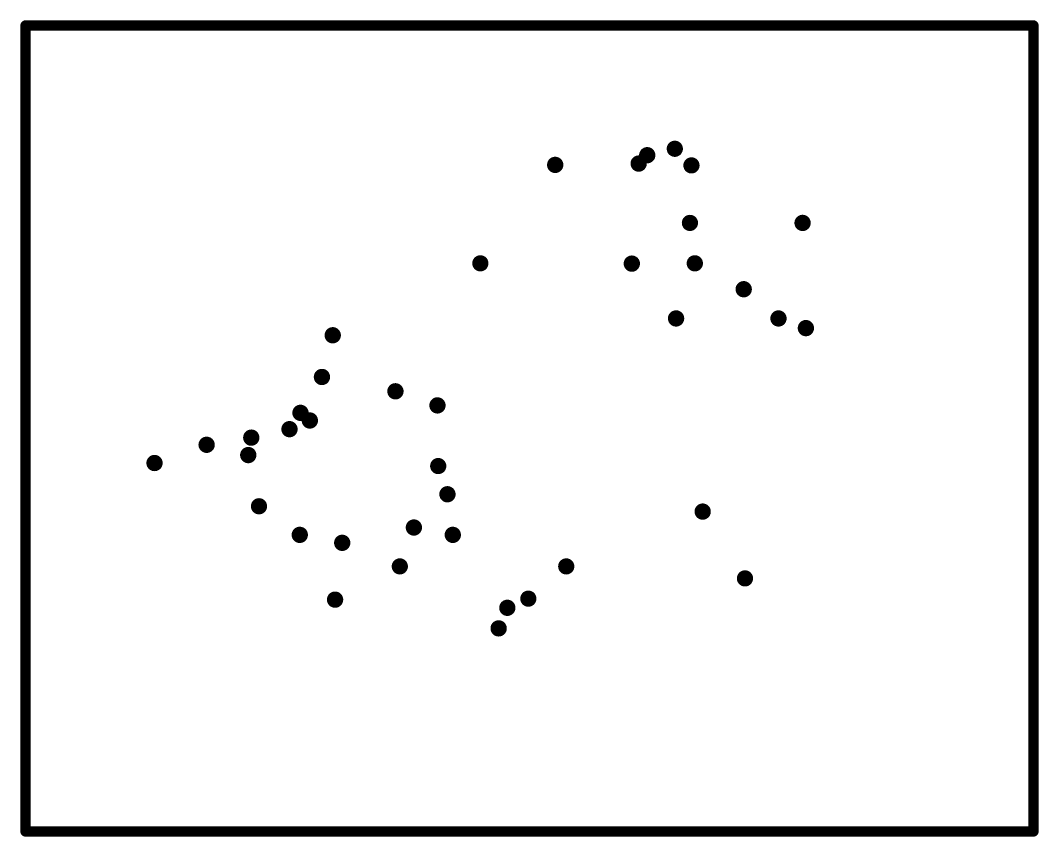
# Model space of a CAD drawing. Header units: millimetres. Extents: x -578 to 740, y 82 to 629.
# Drawn here: x -577.8 to -476.8, y 548.2 to 629.2 of the extents above; entities that cross this region are included whole.
import ezdxf

# ---------------------------------------------------------------- set-up
doc = ezdxf.new("R2010")
doc.units = ezdxf.units.MM
doc.header["$LTSCALE"] = 0.5
for name, color, linetype in [('BottomSolder', 6, 'Continuous'), ('InternalPlane1', 76, 'Continuous'), ('InternalPlane2', 16, 'Continuous'), ('MultiLayer', 9, 'Continuous')]:
    doc.layers.add(name, color=color, linetype=linetype)

msp = doc.modelspace()

# ---------------------------------------------------------------- linework, layer by layer
at = {"layer": 'BottomSolder', "const_width": 0.602}
for points in [[(-515.93, 615.81, 1), (-515.33, 615.81, 1)], [(-513.2, 616.45, 1), (-512.6, 616.45, 1)], [(-525.06, 614.85, 1), (-524.46, 614.85, 1)], [(-516.78, 614.98, 1), (-516.18, 614.98, 1)], [(-511.55, 614.8, 1), (-510.95, 614.8, 1)], [(-511.7, 609.09, 1), (-511.1, 609.09, 1)], [(-500.53, 609.09, 1), (-499.93, 609.09, 1)], [(-532.49, 605.08, 1), (-531.89, 605.08, 1)], [(-517.47, 605.05, 1), (-516.87, 605.05, 1)], [(-511.22, 605.08, 1), (-510.61, 605.08, 1)], [(-506.37, 602.51, 1), (-505.77, 602.51, 1)], [(-513.07, 599.61, 1), (-512.47, 599.61, 1)], [(-502.92, 599.61, 1), (-502.31, 599.61, 1)], [(-500.2, 598.65, 1), (-499.6, 598.65, 1)], [(-547.14, 597.94, 1), (-546.53, 597.94, 1)], [(-548.2, 593.8, 1), (-547.6, 593.8, 1)], [(-540.91, 592.38, 1), (-540.31, 592.38, 1)], [(-536.75, 590.98, 1), (-536.15, 590.98, 1)], [(-550.34, 590.24, 1), (-549.73, 590.24, 1)], [(-549.41, 589.48, 1), (-548.81, 589.48, 1)], [(-551.43, 588.62, 1), (-550.83, 588.62, 1)], [(-555.21, 587.78, 1), (-554.61, 587.78, 1)], [(-559.64, 587.07, 1), (-559.04, 587.07, 1)], [(-555.51, 586.05, 1), (-554.91, 586.05, 1)], [(-564.81, 585.26, 1), (-564.21, 585.26, 1)], [(-536.67, 584.96, 1), (-536.07, 584.96, 1)], [(-535.76, 582.16, 1), (-535.16, 582.16, 1)], [(-554.45, 580.97, 1), (-553.85, 580.97, 1)], [(-510.43, 580.44, 1), (-509.83, 580.44, 1)], [(-539.08, 578.86, 1), (-538.48, 578.86, 1)], [(-550.41, 578.13, 1), (-549.81, 578.13, 1)], [(-546.2, 577.34, 1), (-545.59, 577.34, 1)], [(-535.22, 578.13, 1), (-534.62, 578.13, 1)], [(-540.48, 575, 1), (-539.88, 575, 1)], [(-523.97, 575, 1), (-523.37, 575, 1)], [(-506.24, 573.81, 1), (-505.64, 573.81, 1)], [(-546.91, 571.7, 1), (-546.31, 571.7, 1)], [(-527.73, 571.8, 1), (-527.13, 571.8, 1)], [(-529.81, 570.89, 1), (-529.21, 570.89, 1)], [(-530.68, 568.85, 1), (-530.08, 568.85, 1)]]:
    msp.add_lwpolyline(points, format="xyb", close=True, dxfattribs=at)
at = {"layer": 'InternalPlane1'}
for points, const_width in [([(-577.57, 628.69, 1), (-577.06, 628.69, 1)], 0.508), ([(-577.57, 628.69, 1), (-577.06, 628.69, 1)], 0.508), ([(-513.3, 616.45, 1), (-512.5, 616.45, 1)], 0.808), ([(-516.04, 615.81, 1), (-515.23, 615.81, 1)], 0.808), ([(-525.17, 614.85, 1), (-524.36, 614.85, 1)], 0.808), ([(-516.89, 614.98, 1), (-516.08, 614.98, 1)], 0.808), ([(-511.65, 614.8, 1), (-510.85, 614.8, 1)], 0.808), ([(-511.8, 609.09, 1), (-511, 609.09, 1)], 0.808), ([(-500.63, 609.09, 1), (-499.82, 609.09, 1)], 0.808), ([(-532.59, 605.08, 1), (-531.79, 605.08, 1)], 0.808), ([(-517.57, 605.05, 1), (-516.76, 605.05, 1)], 0.808), ([(-511.32, 605.08, 1), (-510.51, 605.08, 1)], 0.808), ([(-506.47, 602.51, 1), (-505.66, 602.51, 1)], 0.808), ([(-513.18, 599.61, 1), (-512.37, 599.61, 1)], 0.808), ([(-503.02, 599.61, 1), (-502.21, 599.61, 1)], 0.808), ([(-500.3, 598.65, 1), (-499.49, 598.65, 1)], 0.808), ([(-547.24, 597.94, 1), (-546.43, 597.94, 1)], 0.808), ([(-548.31, 593.8, 1), (-547.5, 593.8, 1)], 0.808), ([(-541.02, 592.38, 1), (-540.21, 592.38, 1)], 0.808), ([(-550.44, 590.24, 1), (-549.63, 590.24, 1)], 0.808), ([(-536.85, 590.98, 1), (-536.04, 590.98, 1)], 0.808), ([(-549.51, 589.48, 1), (-548.7, 589.48, 1)], 0.808), ([(-551.53, 588.62, 1), (-550.72, 588.62, 1)], 0.808), ([(-555.32, 587.78, 1), (-554.51, 587.78, 1)], 0.808), ([(-559.75, 587.07, 1), (-558.94, 587.07, 1)], 0.808), ([(-564.92, 585.26, 1), (-564.11, 585.26, 1)], 0.808), ([(-555.62, 586.05, 1), (-554.81, 586.05, 1)], 0.808), ([(-536.77, 584.96, 1), (-535.97, 584.96, 1)], 0.808), ([(-535.86, 582.16, 1), (-535.05, 582.16, 1)], 0.808), ([(-554.55, 580.97, 1), (-553.75, 580.97, 1)], 0.808), ([(-510.54, 580.44, 1), (-509.73, 580.44, 1)], 0.808), ([(-550.51, 578.13, 1), (-549.7, 578.13, 1)], 0.808), ([(-539.19, 578.86, 1), (-538.38, 578.86, 1)], 0.808), ([(-535.33, 578.13, 1), (-534.52, 578.13, 1)], 0.808), ([(-546.3, 577.34, 1), (-545.49, 577.34, 1)], 0.808), ([(-540.58, 575, 1), (-539.78, 575, 1)], 0.808), ([(-524.07, 575, 1), (-523.27, 575, 1)], 0.808), ([(-506.34, 573.81, 1), (-505.54, 573.81, 1)], 0.808), ([(-547.01, 571.7, 1), (-546.2, 571.7, 1)], 0.808), ([(-527.83, 571.8, 1), (-527.03, 571.8, 1)], 0.808), ([(-529.92, 570.89, 1), (-529.11, 570.89, 1)], 0.808), ([(-530.78, 568.85, 1), (-529.97, 568.85, 1)], 0.808), ([(-477.57, 548.69, 1), (-477.06, 548.69, 1)], 0.508), ([(-477.57, 548.69, 1), (-477.06, 548.69, 1)], 0.508)]:
    msp.add_lwpolyline(points, format="xyb", close=True, dxfattribs=dict(at, const_width=const_width))
at = {"layer": 'InternalPlane2', "const_width": 1.02}
for points in [[(-577.32, 548.69), (-577.32, 628.69)], [(-577.32, 628.69), (-477.32, 628.69)], [(-477.32, 548.69), (-477.32, 628.69)], [(-577.32, 548.69), (-477.32, 548.69)]]:
    msp.add_lwpolyline(points, dxfattribs=at)
at = {"layer": 'InternalPlane2'}
for points, const_width in [([(-577.57, 628.69, 1), (-577.06, 628.69, 1)], 0.508), ([(-577.57, 628.69, 1), (-577.06, 628.69, 1)], 0.508), ([(-477.57, 628.69, 1), (-477.06, 628.69, 1)], 0.508), ([(-477.57, 628.69, 1), (-477.06, 628.69, 1)], 0.508), ([(-513.3, 616.45, 1), (-512.5, 616.45, 1)], 0.808), ([(-516.04, 615.81, 1), (-515.23, 615.81, 1)], 0.808), ([(-525.17, 614.85, 1), (-524.36, 614.85, 1)], 0.808), ([(-516.89, 614.98, 1), (-516.08, 614.98, 1)], 0.808), ([(-511.65, 614.8, 1), (-510.85, 614.8, 1)], 0.808), ([(-511.8, 609.09, 1), (-511, 609.09, 1)], 0.808), ([(-500.63, 609.09, 1), (-499.82, 609.09, 1)], 0.808), ([(-532.59, 605.08, 1), (-531.79, 605.08, 1)], 0.808), ([(-517.57, 605.05, 1), (-516.76, 605.05, 1)], 0.808), ([(-511.32, 605.08, 1), (-510.51, 605.08, 1)], 0.808), ([(-506.47, 602.51, 1), (-505.66, 602.51, 1)], 0.808), ([(-513.18, 599.61, 1), (-512.37, 599.61, 1)], 0.808), ([(-503.02, 599.61, 1), (-502.21, 599.61, 1)], 0.808), ([(-500.3, 598.65, 1), (-499.49, 598.65, 1)], 0.808), ([(-547.24, 597.94, 1), (-546.43, 597.94, 1)], 0.808), ([(-548.31, 593.8, 1), (-547.5, 593.8, 1)], 0.808), ([(-541.02, 592.38, 1), (-540.21, 592.38, 1)], 0.808), ([(-550.44, 590.24, 1), (-549.63, 590.24, 1)], 0.808), ([(-536.85, 590.98, 1), (-536.04, 590.98, 1)], 0.808), ([(-549.51, 589.48, 1), (-548.7, 589.48, 1)], 0.808), ([(-551.53, 588.62, 1), (-550.72, 588.62, 1)], 0.808), ([(-555.32, 587.78, 1), (-554.51, 587.78, 1)], 0.808), ([(-559.75, 587.07, 1), (-558.94, 587.07, 1)], 0.808), ([(-564.92, 585.26, 1), (-564.11, 585.26, 1)], 0.808), ([(-555.62, 586.05, 1), (-554.81, 586.05, 1)], 0.808), ([(-536.77, 584.96, 1), (-535.97, 584.96, 1)], 0.808), ([(-535.86, 582.16, 1), (-535.05, 582.16, 1)], 0.808), ([(-554.55, 580.97, 1), (-553.75, 580.97, 1)], 0.808), ([(-510.54, 580.44, 1), (-509.73, 580.44, 1)], 0.808), ([(-550.51, 578.13, 1), (-549.7, 578.13, 1)], 0.808), ([(-539.19, 578.86, 1), (-538.38, 578.86, 1)], 0.808), ([(-535.33, 578.13, 1), (-534.52, 578.13, 1)], 0.808), ([(-546.3, 577.34, 1), (-545.49, 577.34, 1)], 0.808), ([(-540.58, 575, 1), (-539.78, 575, 1)], 0.808), ([(-524.07, 575, 1), (-523.27, 575, 1)], 0.808), ([(-506.34, 573.81, 1), (-505.54, 573.81, 1)], 0.808), ([(-547.01, 571.7, 1), (-546.2, 571.7, 1)], 0.808), ([(-527.83, 571.8, 1), (-527.03, 571.8, 1)], 0.808), ([(-529.92, 570.89, 1), (-529.11, 570.89, 1)], 0.808), ([(-530.78, 568.85, 1), (-529.97, 568.85, 1)], 0.808), ([(-577.57, 548.69, 1), (-577.06, 548.69, 1)], 0.508), ([(-577.57, 548.69, 1), (-577.06, 548.69, 1)], 0.508), ([(-477.57, 548.69, 1), (-477.06, 548.69, 1)], 0.508), ([(-477.57, 548.69, 1), (-477.06, 548.69, 1)], 0.508)]:
    msp.add_lwpolyline(points, format="xyb", close=True, dxfattribs=dict(at, const_width=const_width))
at = {"layer": 'MultiLayer', "const_width": 0.5}
for points in [[(-515.88, 615.81, 1), (-515.38, 615.81, 1)], [(-513.15, 616.45, 1), (-512.65, 616.45, 1)], [(-525.01, 614.85, 1), (-524.51, 614.85, 1)], [(-516.73, 614.98, 1), (-516.23, 614.98, 1)], [(-511.5, 614.8, 1), (-511, 614.8, 1)], [(-511.65, 609.09, 1), (-511.15, 609.09, 1)], [(-500.48, 609.09, 1), (-499.98, 609.09, 1)], [(-532.44, 605.08, 1), (-531.94, 605.08, 1)], [(-517.42, 605.05, 1), (-516.92, 605.05, 1)], [(-511.17, 605.08, 1), (-510.67, 605.08, 1)], [(-506.32, 602.51, 1), (-505.82, 602.51, 1)], [(-513.02, 599.61, 1), (-512.52, 599.61, 1)], [(-502.87, 599.61, 1), (-502.37, 599.61, 1)], [(-500.15, 598.65, 1), (-499.65, 598.65, 1)], [(-547.09, 597.94, 1), (-546.59, 597.94, 1)], [(-548.15, 593.8, 1), (-547.65, 593.8, 1)], [(-540.86, 592.38, 1), (-540.36, 592.38, 1)], [(-536.7, 590.98, 1), (-536.2, 590.98, 1)], [(-550.29, 590.24, 1), (-549.79, 590.24, 1)], [(-549.36, 589.48, 1), (-548.86, 589.48, 1)], [(-551.38, 588.62, 1), (-550.88, 588.62, 1)], [(-555.16, 587.78, 1), (-554.66, 587.78, 1)], [(-559.59, 587.07, 1), (-559.09, 587.07, 1)], [(-555.46, 586.05, 1), (-554.96, 586.05, 1)], [(-564.76, 585.26, 1), (-564.26, 585.26, 1)], [(-536.62, 584.96, 1), (-536.12, 584.96, 1)], [(-535.71, 582.16, 1), (-535.21, 582.16, 1)], [(-554.4, 580.97, 1), (-553.9, 580.97, 1)], [(-510.38, 580.44, 1), (-509.88, 580.44, 1)], [(-539.03, 578.86, 1), (-538.53, 578.86, 1)], [(-550.36, 578.13, 1), (-549.86, 578.13, 1)], [(-546.15, 577.34, 1), (-545.65, 577.34, 1)], [(-535.17, 578.13, 1), (-534.67, 578.13, 1)], [(-540.43, 575, 1), (-539.93, 575, 1)], [(-523.92, 575, 1), (-523.42, 575, 1)], [(-506.19, 573.81, 1), (-505.69, 573.81, 1)], [(-546.86, 571.7, 1), (-546.36, 571.7, 1)], [(-527.68, 571.8, 1), (-527.18, 571.8, 1)], [(-529.76, 570.89, 1), (-529.26, 570.89, 1)], [(-530.63, 568.85, 1), (-530.13, 568.85, 1)]]:
    msp.add_lwpolyline(points, format="xyb", close=True, dxfattribs=at)

doc.saveas('drawing.dxf')
